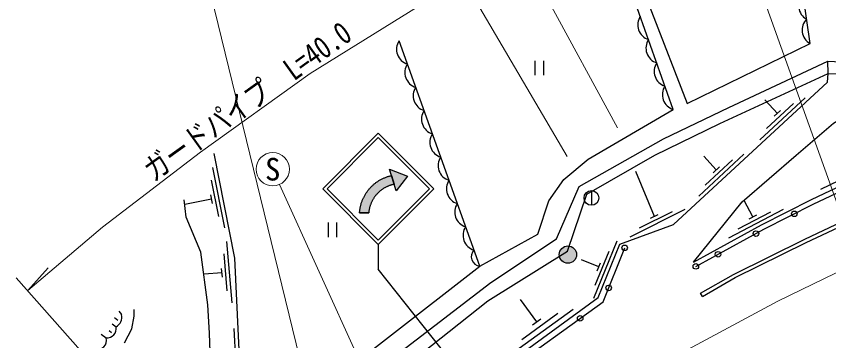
# Model space of a CAD drawing. Units: millimetres at full size, sheet at 1:1000; details may follow other scales. Extents: x 40000 to 680000, y 20000 to 380000.
# Drawn here: x 89493 to 155404, y 294417 to 320704 of the extents above; entities that cross this region are included whole.
import ezdxf
from ezdxf.enums import TextEntityAlignment as Align

# ---------------------------------------------------------------- set-up
doc = ezdxf.new("R2010")
doc.units = ezdxf.units.MM
doc.header["$LTSCALE"] = 1000
doc.linetypes.add('CHAIN', pattern=[18.5, 12, -1.5, 3.5, -1.5])
doc.linetypes.add('DASHED', pattern=[7.5, 6, -1.5])
for name, color, linetype, lineweight in [('M-BGD', 7, 'Continuous', 25), ('M-BMK', 2, 'CHAIN', 13), ('M-STR-HTXT', 7, 'Continuous', 13), ('M-STR-STRC', 7, 'Continuous', 25)]:
    doc.layers.add(name, color=color, linetype=linetype, lineweight=lineweight)
doc.styles.add('ＭＳ ゴシック', font='')
doc.styles.get('ＭＳ ゴシック').set_extended_font_data('MS Gothic')

msp = doc.modelspace()

# ---------------------------------------------------------------- hatches: boundary and pattern name
at = {"layer": 'M-BGD'}
msp.add_hatch(color=256, dxfattribs=at).paths.add_polyline_path([(134943, 301395, -1), (133543, 301395, -0.41421), (134243, 302095, -0.41421)])
at = {"layer": 'M-STR-STRC'}
for points in [[(120161, 307093), (120117, 307084), (120072, 307074), (120029, 307063), (119985, 307052), (119942, 307039), (119898, 307027), (119855, 307013), (119813, 306998), (119770, 306983), (119728, 306967), (119686, 306951), (119644, 306933), (119603, 306915), (119562, 306896), (119521, 306877), (119481, 306856), (119441, 306836), (119401, 306814), (119362, 306792), (119323, 306769), (119285, 306745), (119247, 306720), (119209, 306695), (119172, 306670), (119136, 306643), (119099, 306617), (119064, 306589), (119028, 306561), (118994, 306532), (118959, 306503), (118926, 306473), (118893, 306442), (118860, 306411), (118828, 306379), (118796, 306347), (118765, 306314), (118735, 306281), (118705, 306247), (118676, 306212), (118647, 306177), (118619, 306142), (118592, 306106), (118565, 306070), (118539, 306033), (118514, 305996), (118489, 305958), (118465, 305920), (118441, 305881), (118418, 305842), (118396, 305803), (118375, 305763), (118354, 305723), (118334, 305683), (118315, 305642), (118296, 305601), (118278, 305560), (118261, 305518), (118245, 305476), (118229, 305433), (118214, 305391), (118200, 305348), (118187, 305305), (118174, 305262), (118162, 305218), (118151, 305174), (118140, 305130), (118131, 305086), (118122, 305042), (118114, 304998), (118106, 304953), (118100, 304909), (118094, 304864), (118089, 304819), (118085, 304774), (118085, 304770), (117341, 304771), (117344, 304810), (117349, 304868), (117355, 304925), (117362, 304983), (117370, 305041), (117379, 305098), (117389, 305155), (117400, 305212), (117412, 305269), (117425, 305326), (117439, 305382), (117453, 305438), (117469, 305494), (117486, 305549), (117504, 305605), (117523, 305660), (117543, 305714), (117563, 305769), (117585, 305822), (117607, 305876), (117631, 305929), (117655, 305982), (117681, 306034), (117707, 306086), (117734, 306137), (117762, 306188), (117791, 306238), (117821, 306288), (117851, 306337), (117883, 306386), (117915, 306434), (117949, 306482), (117983, 306529), (118017, 306576), (118053, 306621), (118089, 306667), (118127, 306711), (118165, 306755), (118203, 306798), (118243, 306841), (118283, 306883), (118324, 306924), (118366, 306964), (118408, 307004), (118451, 307043), (118495, 307081), (118539, 307119), (118584, 307155), (118630, 307191), (118676, 307226), (118723, 307260), (118771, 307294), (118819, 307326), (118868, 307358), (118917, 307389), (118966, 307419), (119017, 307448), (119067, 307476), (119119, 307504), (119170, 307530), (119222, 307556), (119275, 307580), (119328, 307604), (119381, 307627), (119435, 307649), (119489, 307670), (119544, 307690), (119599, 307709), (119654, 307727), (119709, 307744), (119765, 307760), (119821, 307775), (119877, 307789), (119934, 307803), (119768, 308322), (121238, 307758), (120326, 306574)], [(119934, 307803), (119877, 307789), (119821, 307775), (119765, 307760), (119709, 307744), (119654, 307727), (119599, 307709), (119544, 307690), (119489, 307670), (119435, 307649), (119381, 307627), (119328, 307604), (119275, 307580), (119222, 307556), (119170, 307530), (119119, 307504), (119067, 307476), (119017, 307448), (118966, 307419), (118917, 307389), (118868, 307358), (118819, 307326), (118771, 307294), (118723, 307260), (118676, 307226), (118630, 307191), (118584, 307155), (118539, 307119), (118495, 307081), (118451, 307043), (118408, 307004), (118366, 306964), (118324, 306924), (118283, 306883), (118243, 306841), (118203, 306798), (118165, 306755), (118127, 306711), (118089, 306667), (118053, 306621), (118017, 306576), (117983, 306529), (117949, 306482), (117915, 306434), (117883, 306386), (117851, 306337), (117821, 306288), (117791, 306238), (117762, 306188), (117734, 306137), (117707, 306086), (117681, 306034), (117655, 305982), (117631, 305929), (117607, 305876), (117585, 305822), (117563, 305769), (117543, 305714), (117523, 305660), (117504, 305605), (117486, 305549), (117469, 305494), (117453, 305438), (117439, 305382), (117425, 305326), (117412, 305269), (117400, 305212), (117389, 305155), (117379, 305098), (117370, 305041), (117362, 304983), (117355, 304925), (117349, 304868), (117344, 304810), (117341, 304771), (118085, 304770), (118089, 304819), (118094, 304864), (118100, 304909), (118106, 304953), (118114, 304998), (118122, 305042), (118131, 305086), (118140, 305130), (118151, 305174), (118162, 305218), (118174, 305262), (118187, 305305), (118200, 305348), (118214, 305391), (118229, 305433), (118245, 305476), (118261, 305518), (118278, 305560), (118296, 305601), (118315, 305642), (118334, 305683), (118354, 305723), (118375, 305763), (118396, 305803), (118418, 305842), (118441, 305881), (118465, 305920), (118489, 305958), (118514, 305996), (118539, 306033), (118565, 306070), (118592, 306106), (118619, 306142), (118647, 306177), (118676, 306212), (118705, 306247), (118735, 306281), (118765, 306314), (118796, 306347), (118828, 306379), (118860, 306411), (118893, 306442), (118926, 306473), (118959, 306503), (118994, 306532), (119028, 306561), (119064, 306589), (119099, 306617), (119136, 306643), (119172, 306670), (119209, 306695), (119247, 306720), (119285, 306745), (119323, 306769), (119362, 306792), (119401, 306814), (119441, 306836), (119481, 306856), (119521, 306877), (119562, 306896), (119603, 306915), (119644, 306933), (119686, 306951), (119728, 306967), (119770, 306983), (119813, 306998), (119855, 307013), (119898, 307027), (119942, 307039), (119985, 307052), (120029, 307063), (120072, 307074), (120117, 307084), (120161, 307093)]]:
    msp.add_hatch(color=256, dxfattribs=at).paths.add_polyline_path(points)

# ---------------------------------------------------------------- linework, layer by layer
at = {"layer": 'M-BGD'}
for p, q in [((142781, 313160), (137454, 328250)), ((127091, 300447), (120550, 318715)), ((131568, 317096), (131568, 315922)), ((132268, 317096), (132268, 315922)), ((149810, 310700), (153487, 314089)), ((151242, 312836), (150225, 313939)), ((150342, 311599), (152548, 313632)), ((150985, 312599), (151499, 313073)), ((144853, 306130), (148529, 309519)), ((146284, 308266), (145267, 309369)), ((145384, 307029), (147590, 309062)), ((146027, 308029), (146541, 308503)), ((154749, 306700), (159268, 308839)), ((106418, 303555), (105442, 308459)), ((141263, 304494), (139747, 308117)), ((105928, 304477), (105343, 307420)), ((136154, 306588), (136154, 305388)), ((105342, 305890), (103157, 305456)), ((105410, 305547), (105273, 306233)), ((149248, 304443), (148555, 305773)), ((139288, 302847), (143769, 305065)), ((140051, 303560), (142740, 304890)), ((140949, 304339), (141576, 304649)), ((147308, 302756), (151743, 305066)), ((148056, 303484), (150717, 304870)), ((148938, 304281), (149559, 304605)), ((114785, 303984), (114785, 302810)), ((115485, 303984), (115485, 302810)), ((107001, 297488), (106566, 302469)), ((136357, 297870), (138246, 302499)), ((106615, 298458), (106354, 301447)), ((136457, 298909), (137590, 301686)), ((136746, 300411), (135357, 300978)), ((136614, 300087), (136878, 300735)), ((106186, 299926), (104711, 299798)), ((106216, 299578), (106155, 300275)), ((145157, 298003), (145007, 298264)), ((131711, 295947), (130386, 297766)), ((97807, 296805), (98035, 296531)), ((129815, 293453), (134666, 296985)), ((130520, 294523), (133431, 296643)), ((97462, 296289), (97721, 296096)), ((131371, 295700), (132050, 296194)), ((97272, 295780), (97591, 295541)), ((107410, 290409), (107177, 295404)), ((96395, 294960), (96782, 294641)), ((97027, 295241), (97210, 295085))]:
    msp.add_line(p, q, dxfattribs=at)
at = {"layer": 'M-BGD', "linetype": 'DASHED'}
for p, q in [((155332, 317072), (161991, 316756)), ((155349, 316080), (162038, 315755))]:
    msp.add_line(p, q, dxfattribs=at)
at = {"layer": 'M-BGD'}
for points in [[(153893, 318497), (151780, 333057), (162141, 336013), (166931, 327183), (184975, 330993)], [(144434, 300789), (148382, 305683), (152765, 309452), (155781, 312057), (162038, 315755), (171066, 319651), (175800, 321181), (181226, 323100), (185997, 324577), (196733, 327799), (205294, 330187), (217184, 330844), (223137, 329147), (226419, 328959)], [(138125, 328580), (143928, 313632), (153893, 318497)], [(144434, 300789), (149952, 303802), (154018, 305856), (158109, 307792), (163007, 309939), (166448, 311323), (170268, 312675), (173470, 313743), (178835, 315551), (183353, 316855), (188298, 318268), (195929, 320138), (202764, 321798)], [(144626, 300438), (150138, 303448), (154194, 305496), (158275, 307428), (163162, 309570), (166589, 310949), (170398, 312296), (173597, 313363), (178954, 315169), (183463, 316470), (188401, 317881), (196023, 319750), (202282, 321270)], [(105524, 309590), (107211, 301105), (107772, 289096), (108545, 286370), (112613, 286998), (120434, 293333), (128002, 299123), (133310, 302664), (135150, 306922), (141992, 310768), (147310, 313322), (155332, 317072)], [(113855, 284234), (115014, 284966), (114681, 287293), (127750, 297657), (134198, 301669), (135769, 306284), (141309, 309462), (146578, 312021), (155349, 316080), (155332, 317072)], [(145007, 298264), (147670, 299794), (153453, 302637), (156501, 304085), (160449, 305817), (163170, 307008), (165674, 308011), (168551, 309143), (172545, 310342), (176730, 311559), (179876, 312461), (184698, 313872), (188660, 314873), (192383, 315749), (194902, 316282), (201148, 317464)], [(145157, 298003), (147811, 299529), (153584, 302367), (156626, 303812), (160569, 305542), (163286, 306731), (165784, 307732), (168650, 308860), (172630, 310055), (176813, 311270), (179960, 312173), (184777, 313582), (188731, 314582), (192449, 315456), (194961, 315988), (201204, 317169)], [(109961, 277094), (125252, 289574), (136696, 297907), (138462, 302235), (142798, 303828), (155303, 315355), (155349, 316080)], [(108437, 286753), (112289, 288949), (127091, 300447), (131797, 303062), (132699, 305742), (133905, 307479), (135900, 309132), (142781, 313160)], [(106633, 284530), (105879, 286340), (105454, 288175), (105350, 289681), (105176, 295042), (105046, 297319), (104466, 301602), (103288, 304421), (103111, 305822)], [(110130, 276804), (116732, 282549), (121787, 286414), (128696, 291517), (137099, 297572), (138849, 301947)], [(98267, 294237), (98863, 295368), (99061, 296410), (99061, 296940)]]:
    msp.add_lwpolyline(points, dxfattribs=at)
for centre, radius in [((136154, 305988), 600), ((152612, 304698), 225), ((149499, 303099), 225), ((134243, 301395), 700), ((138849, 301947), 225), ((146427, 301422), 225), ((144626, 300438), 225), ((137549, 298697), 225), ((135243, 296234), 225)]:
    msp.add_circle(centre, radius, dxfattribs=at)
for centre, radius, start, end in [((154204, 321573), 1250, 135.12445, 241.38466), ((141158, 320011), 1250, 146.31545, 252.57565), ((154491, 319594), 1250, 135.12445, 241.38466), ((121593, 318026), 1250, 146.56832, 252.82853), ((141824, 318125), 1250, 146.31545, 252.57565), ((122268, 316143), 1250, 146.56832, 252.82853), ((142490, 316239), 1250, 146.31545, 252.57565), ((122942, 314260), 1250, 146.56832, 252.82853), ((143155, 314353), 1250, 146.31545, 252.57565), ((123616, 312377), 1250, 146.56832, 252.82853), ((124290, 310494), 1250, 146.56832, 252.82853), ((124964, 308611), 1250, 146.56832, 252.82853), ((125638, 306728), 1250, 146.56832, 252.82853), ((126312, 304845), 1250, 146.56832, 252.82853), ((126986, 302962), 1250, 146.56832, 252.82853), ((127194, 301229), 789, 136.93689, 262.45996), ((97187, 296317), 875, 297.50393, 14.18837), ((96847, 295397), 758, 265.1193, 10.96399), ((96123, 294423), 694, 248.71989, 18.32006)]:
    msp.add_arc(centre, radius, start, end, dxfattribs=at)
at = {"layer": 'M-BMK'}
msp.add_lwpolyline([(93263, 250471), (103103, 261199), (108490, 267189), (114024, 272590), (118449, 276347), (125275, 281555), (132808, 286967), (141947, 292641), (151286, 297622), (159897, 301813), (168322, 305136), (173724, 306962), (180994, 309280), (191591, 312031), (202733, 314068), (214374, 315549), (224963, 316291), (235082, 316321), (240057, 316034), (256446, 314610), (272070, 312554), (370218, 296765), (468441, 280587), (566504, 264706)], dxfattribs=at)
at = {"layer": 'M-STR-HTXT'}
for p, q in [((138256, 311665), (129725, 327400)), ((134193, 309355), (125046, 324904)), ((156496, 304409), (149782, 323091)), ((121625, 283388), (110856, 307084)), ((90446, 298485), (92078, 300319)), ((99558, 288181), (89493, 299501))]:
    msp.add_line(p, q, dxfattribs=at)
for points in [[(113942, 287083), (101237, 338970), (101946, 339015), (130549, 339015)], [(90419, 298460), (90446, 298485), (96493, 303619), (104446, 309687), (113345, 316080), (124461, 322982), (125767, 323678)]]:
    msp.add_lwpolyline(points, dxfattribs=at)
msp.add_circle((110298, 308313), 1350, dxfattribs=at)
at = {"layer": 'M-STR-STRC'}
for p, q in [((114361, 306725), (118861, 311225)), ((123362, 306724), (118861, 311225)), ((114715, 306725), (118861, 310871)), ((123008, 306724), (118861, 310871)), ((120326, 306574), (119768, 308322)), ((119768, 308322), (121238, 307758)), ((121238, 307758), (120326, 306574)), ((114361, 306725), (118861, 302224)), ((114715, 306725), (118862, 302577)), ((118862, 302224), (123362, 306724)), ((118862, 302577), (123008, 306724)), ((117341, 304771), (118085, 304770)), ((118861, 302224), (118861, 300224)), ((128572, 287974), (118861, 300224))]:
    msp.add_line(p, q, dxfattribs=at)
for points in [[(119768, 308322), (121238, 307758), (120326, 306574)], [(119768, 308322), (121238, 307758), (120326, 306574)], [(119934, 307803), (119768, 308322), (121238, 307758), (120326, 306574), (120161, 307093)], [(119934, 307803), (120161, 307093), (120117, 307084), (120072, 307074), (120029, 307063), (119985, 307052), (119942, 307039), (119898, 307027), (119855, 307013), (119813, 306998), (119770, 306983), (119728, 306967), (119686, 306951), (119644, 306933), (119603, 306915), (119562, 306896), (119521, 306877), (119481, 306856), (119441, 306836), (119401, 306814), (119362, 306792), (119323, 306769), (119285, 306745), (119247, 306720), (119209, 306695), (119172, 306670), (119136, 306643), (119099, 306617), (119064, 306589), (119028, 306561), (118994, 306532), (118959, 306503), (118926, 306473), (118893, 306442), (118860, 306411), (118828, 306379), (118796, 306347), (118765, 306314), (118735, 306281), (118705, 306247), (118676, 306212), (118647, 306177), (118619, 306142), (118592, 306106), (118565, 306070), (118539, 306033), (118514, 305996), (118489, 305958), (118465, 305920), (118441, 305881), (118418, 305842), (118396, 305803), (118375, 305763), (118354, 305723), (118334, 305683), (118315, 305642), (118296, 305601), (118278, 305560), (118261, 305518), (118245, 305476), (118229, 305433), (118214, 305391), (118200, 305348), (118187, 305305), (118174, 305262), (118162, 305218), (118151, 305174), (118140, 305130), (118131, 305086), (118122, 305042), (118114, 304998), (118106, 304953), (118100, 304909), (118094, 304864), (118089, 304819), (118085, 304774), (118085, 304770), (117341, 304771), (117344, 304810), (117349, 304868), (117355, 304925), (117362, 304983), (117370, 305041), (117379, 305098), (117389, 305155), (117400, 305212), (117412, 305269), (117425, 305326), (117439, 305382), (117453, 305438), (117469, 305494), (117486, 305549), (117504, 305605), (117523, 305660), (117543, 305714), (117563, 305769), (117585, 305822), (117607, 305876), (117631, 305929), (117655, 305982), (117681, 306034), (117707, 306086), (117734, 306137), (117762, 306188), (117791, 306238), (117821, 306288), (117851, 306337), (117883, 306386), (117915, 306434), (117949, 306482), (117983, 306529), (118017, 306576), (118053, 306621), (118089, 306667), (118127, 306711), (118165, 306755), (118203, 306798), (118243, 306841), (118283, 306883), (118324, 306924), (118366, 306964), (118408, 307004), (118451, 307043), (118495, 307081), (118539, 307119), (118584, 307155), (118630, 307191), (118676, 307226), (118723, 307260), (118771, 307294), (118819, 307326), (118868, 307358), (118917, 307389), (118966, 307419), (119017, 307448), (119067, 307476), (119119, 307504), (119170, 307530), (119222, 307556), (119275, 307580), (119328, 307604), (119381, 307627), (119435, 307649), (119489, 307670), (119544, 307690), (119599, 307709), (119654, 307727), (119709, 307744), (119765, 307760), (119821, 307775), (119877, 307789)]]:
    msp.add_lwpolyline(points, close=True, dxfattribs=at)

# ---------------------------------------------------------------- texts
at = {"layer": 'M-STR-HTXT', "style": 'ＭＳ ゴシック', "width": 0.8}
msp.add_text('ガードパイプ\u3000L=40.0', height=1833, rotation=35.694, dxfattribs=at).set_placement((109078, 312629), align=Align.BOTTOM_CENTER)
at = {"layer": 'M-STR-HTXT', "style": 'ＭＳ ゴシック'}
msp.add_text('S', height=1833, dxfattribs=at).set_placement((110298, 308313), align=Align.MIDDLE_CENTER)

doc.saveas('drawing.dxf')
